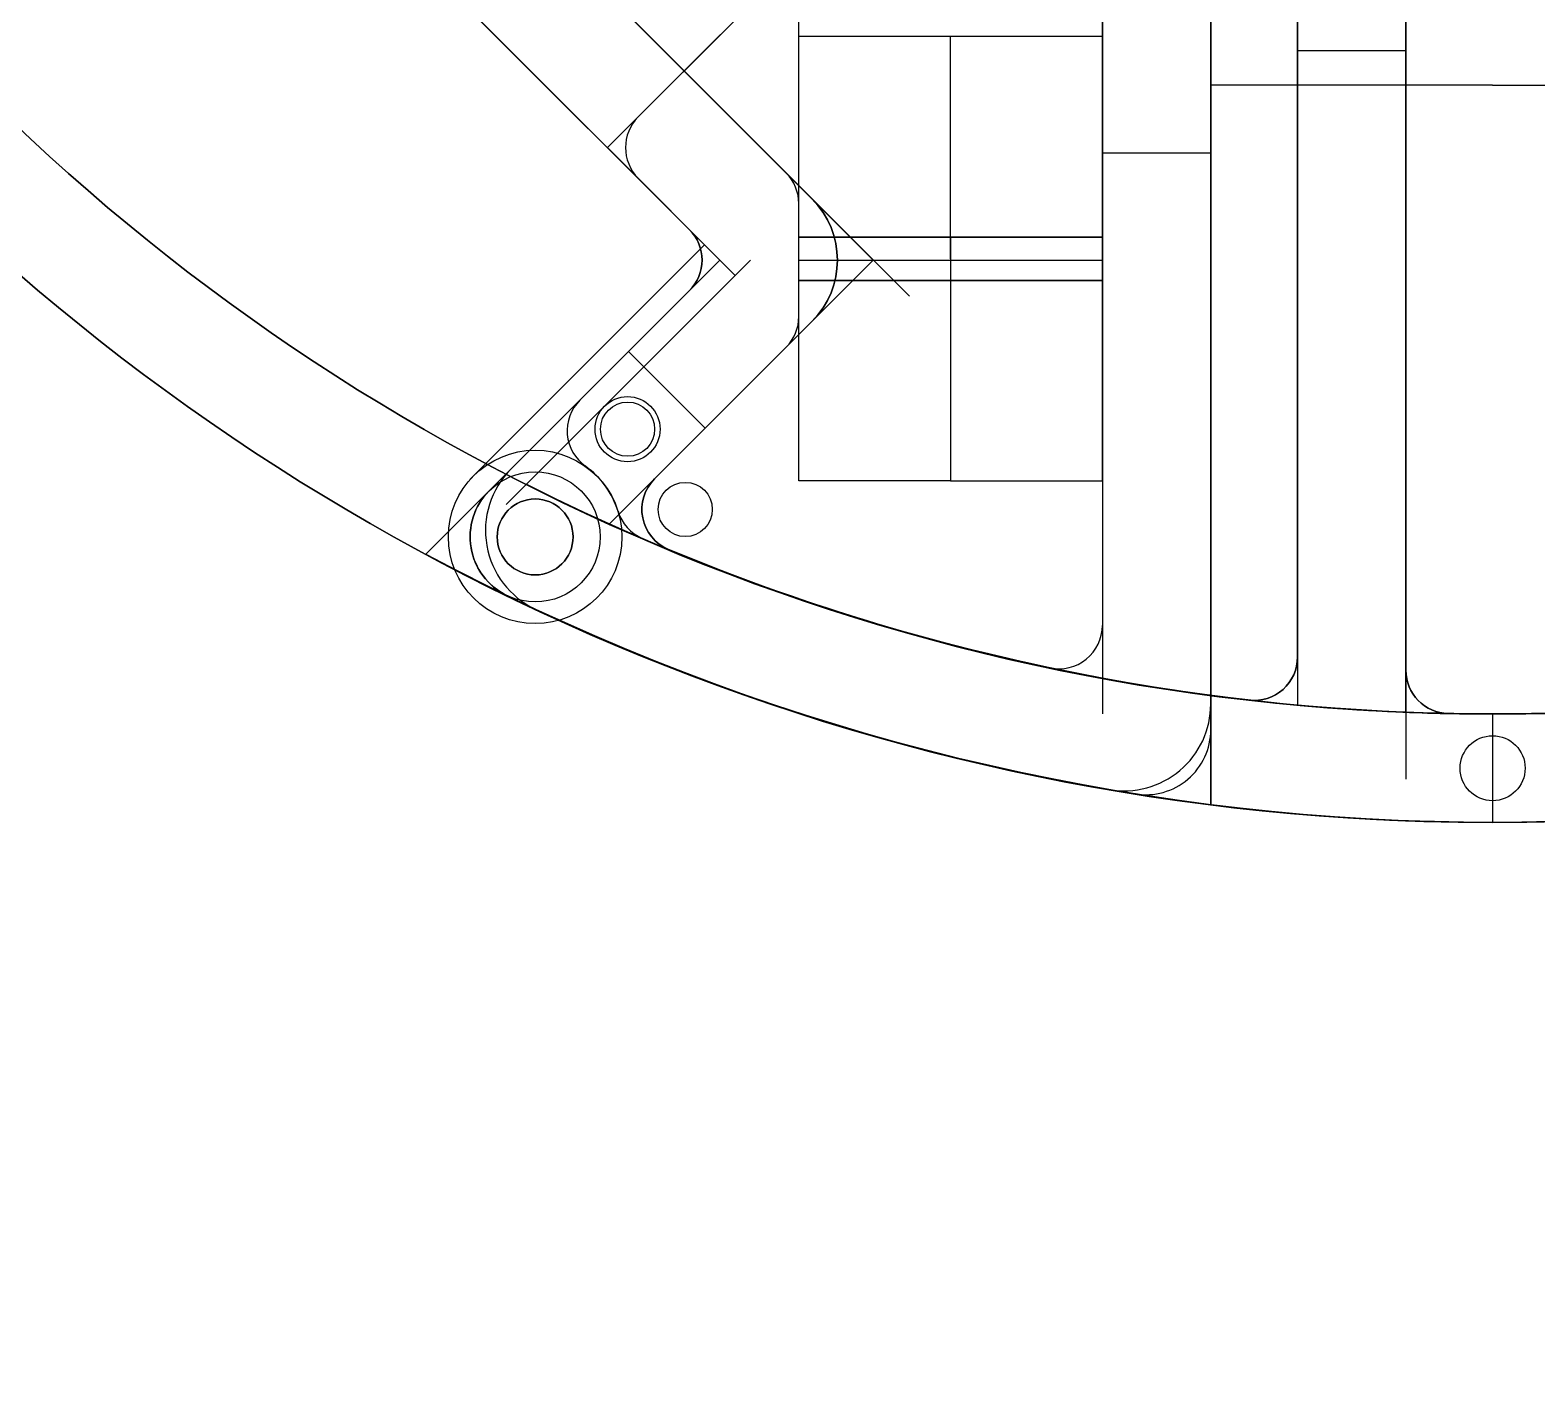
# Model space of a CAD drawing. Header units: centimetres. Extents: x -37.1 to 37.2, y -37.2 to 37.1.
# Drawn here: x -6.75 to 0.2, y -13 to -6.75 of the extents above; entities that cross this region are included whole.
import ezdxf

# ---------------------------------------------------------------- set-up
doc = ezdxf.new("R2010")
doc.units = ezdxf.units.CM
doc.header["$MEASUREMENT"] = 0
for name, color, linetype in [('IO基板 v3_Sketch1', 7, 'Continuous'), ('IO基板 v3_Sketch11', 7, 'Continuous'), ('IO基板 v3_Sketch12', 7, 'Continuous'), ('IO基板 v3_Sketch13', 7, 'Continuous'), ('IO基板 v3_Sketch14', 7, 'Continuous'), ('IO基板 v3_Sketch15', 7, 'Continuous'), ('IO基板 v3_Sketch17', 7, 'Continuous'), ('IO基板 v3_Sketch18', 7, 'Continuous'), ('IO基板 v3_Sketch19', 7, 'Continuous'), ('IO基板 v3_Sketch20', 7, 'Continuous'), ('IO基板 v3_Sketch21', 7, 'Continuous'), ('IO基板 v3_Sketch22', 7, 'Continuous'), ('IO基板 v3_Sketch24', 7, 'Continuous'), ('IO基板 v3_Sketch25', 7, 'Continuous'), ('IO基板 v3_Sketch26', 7, 'Continuous'), ('IO基板 v3_Sketch27', 7, 'Continuous'), ('IO基板 v3_Sketch28', 7, 'Continuous'), ('IO基板 v3_Sketch29', 7, 'Continuous'), ('IO基板 v3_Sketch30', 7, 'Continuous'), ('IO基板 v3_Sketch31', 7, 'Continuous'), ('IO基板 v3_Sketch32', 7, 'Continuous'), ('IO基板 v3_Sketch33', 7, 'Continuous'), ('IO基板 v3_Sketch34', 7, 'Continuous'), ('IO基板 v3_Sketch35', 7, 'Continuous'), ('IO基板 v3_Sketch36', 7, 'Continuous'), ('IO基板 v3_Sketch38', 7, 'Continuous'), ('IO基板 v3_Sketch39', 7, 'Continuous'), ('IO基板 v3_Sketch40', 7, 'Continuous'), ('IO基板 v3_Sketch41', 7, 'Continuous'), ('IO基板 v3_Sketch42', 7, 'Continuous'), ('IO基板 v3_Sketch43', 7, 'Continuous'), ('IO基板 v3_Sketch44', 7, 'Continuous'), ('IO基板 v3_Sketch45', 7, 'Continuous'), ('IO基板 v3_Sketch46', 7, 'Continuous'), ('IO基板 v3_Sketch47', 7, 'Continuous'), ('IO基板 v3_Sketch48', 7, 'Continuous'), ('IO基板 v3_Sketch49', 7, 'Continuous'), ('IO基板 v3_Sketch50', 7, 'Continuous'), ('IO基板 v3_Sketch51', 7, 'Continuous'), ('IO基板 v3_Sketch55', 7, 'Continuous'), ('IO基板 v3_Sketch56', 7, 'Continuous'), ('IO基板 v3_Sketch57', 7, 'Continuous'), ('IO基板 v3_Sketch58', 7, 'Continuous'), ('IO基板 v3_Sketch59', 7, 'Continuous'), ('IO基板 v3_Sketch60', 7, 'Continuous'), ('IO基板 v3_Sketch61', 7, 'Continuous'), ('IO基板 v3_Sketch62', 7, 'Continuous'), ('IO基板 v3_Sketch63', 7, 'Continuous'), ('IO基板 v3_Sketch64', 7, 'Continuous'), ('IO基板 v3_Sketch65', 7, 'Continuous'), ('IO基板 v3_Sketch66', 7, 'Continuous'), ('IO基板 v3_Sketch68', 7, 'Continuous'), ('IO基板 v3_Sketch69', 7, 'Continuous'), ('IO基板 v3_Sketch70', 7, 'Continuous'), ('IO基板 v3_Sketch71', 7, 'Continuous'), ('IO基板 v3_Sketch72', 7, 'Continuous')]:
    doc.layers.add(name, color=color, linetype=linetype)

msp = doc.modelspace()

# ---------------------------------------------------------------- linework, layer by layer
at = {"layer": 'IO基板 v3_Sketch1'}
msp.add_circle((0, 0), 10.4, dxfattribs=at)
at = {"layer": 'IO基板 v3_Sketch11'}
for p, q in [((-5.6851, -5.6851), (-3.5638, -7.8065)), ((-3.5638, -7.8065), (-4.92, -9.1626))]:
    msp.add_line(p, q, dxfattribs=at)
at = {"layer": 'IO基板 v3_Sketch11', "extrusion": (0, 0, -1)}
msp.add_circle((0, 0), 10.4, dxfattribs=at)
at = {"layer": 'IO基板 v3_Sketch12'}
for p, q in [((-7.8065, -3.5638, 0.3), (-3.5638, -7.8065, 0.3)), ((-3.5638, -7.8065, 0.3), (-4.92, -9.1626, 0.3))]:
    msp.add_line(p, q, dxfattribs=at)
msp.add_arc((0, 0, 0.3), 10.4, 241.76587, 298.23413, dxfattribs=at)
at = {"layer": 'IO基板 v3_Sketch13'}
for p, q in [((-7.8065, -3.5638, 0.3), (-3.5638, -7.8065, 0.3)), ((-3.5638, -7.8065, 0.3), (-4.92, -9.1626, 0.3))]:
    msp.add_line(p, q, dxfattribs=at)
msp.add_arc((0, 0, 0.3), 10.4, 241.76587, 298.23413, dxfattribs=at)
at = {"layer": 'IO基板 v3_Sketch14'}
for p, q in [((-7.8065, -3.5638, 0.3), (-3.5638, -7.8065, 0.3)), ((-3.5638, -7.8065, 0.3), (-4.92, -9.1626, 0.3))]:
    msp.add_line(p, q, dxfattribs=at)
msp.add_arc((0, 0, 0.3), 10.4, 241.76587, 298.23413, dxfattribs=at)
at = {"layer": 'IO基板 v3_Sketch15'}
for p, q in [((-7.8065, -3.5638, 0.3), (-3.5638, -7.8065, 0.3)), ((-3.5638, -7.8065, 0.3), (-4.92, -9.1626, 0.3))]:
    msp.add_line(p, q, dxfattribs=at)
msp.add_arc((0, 0, 0.3), 10.4, 241.76587, 298.23413, dxfattribs=at)
at = {"layer": 'IO基板 v3_Sketch17'}
for p, q in [((-7.8065, -3.5638, 0.3), (-3.5638, -7.8065, 0.3)), ((-3.5638, -7.8065, 0.3), (-4.92, -9.1626, 0.3))]:
    msp.add_line(p, q, dxfattribs=at)
msp.add_arc((0, 0, 0.3), 10.4, 241.76587, 298.23413, dxfattribs=at)
at = {"layer": 'IO基板 v3_Sketch18'}
for p, q in [((-7.8065, -3.5638, 0.3), (-3.5638, -7.8065, 0.3)), ((-3.5638, -7.8065, 0.3), (-4.92, -9.1626, 0.3))]:
    msp.add_line(p, q, dxfattribs=at)
msp.add_circle((0, 0, 0.3), 37.15, dxfattribs=at)
msp.add_arc((0, 0, 0.3), 10.4, 241.76587, 298.23413, dxfattribs=at)
at = {"layer": 'IO基板 v3_Sketch19'}
for p, q in [((-7.8065, -3.5638, 0.3), (-3.5638, -7.8065, 0.3)), ((-3.5638, -7.8065, 0.3), (-4.92, -9.1626, 0.3))]:
    msp.add_line(p, q, dxfattribs=at)
msp.add_arc((0, 0, 0.3), 10.4, 241.76587, 298.23413, dxfattribs=at)
at = {"layer": 'IO基板 v3_Sketch20'}
for p, q in [((-7.8065, -3.5638, 0.3), (-3.5638, -7.8065, 0.3)), ((-3.5638, -7.8065, 0.3), (-4.92, -9.1626, 0.3))]:
    msp.add_line(p, q, dxfattribs=at)
msp.add_arc((0, 0, 0.3), 10.4, 241.76587, 298.23413, dxfattribs=at)
at = {"layer": 'IO基板 v3_Sketch21'}
for p, q in [((-7.8065, -3.5638, 0.3), (-3.5638, -7.8065, 0.3)), ((-3.5638, -7.8065, 0.3), (-4.92, -9.1626, 0.3))]:
    msp.add_line(p, q, dxfattribs=at)
msp.add_arc((0, 0, 0.3), 10.4, 241.76587, 298.23413, dxfattribs=at)
at = {"layer": 'IO基板 v3_Sketch22'}
for p, q in [((-7.8065, -3.5638, 0.3), (-3.5638, -7.8065, 0.3)), ((-0.4, -6.5, 0.3), (-0.4, -10.2, 0.3)), ((-3.5638, -7.8065, 0.3), (-4.92, -9.1626, 0.3))]:
    msp.add_line(p, q, dxfattribs=at)
msp.add_circle((0, 0, 0.3), 9.9, dxfattribs=at)
msp.add_arc((0, 0, 0.3), 10.4, 241.76587, 298.23413, dxfattribs=at)
at = {"layer": 'IO基板 v3_Sketch24'}
for p, q in [((-7.8065, -3.5638, 0.3), (-3.5638, -7.8065, 0.3)), ((-0.4, -9.8919, 0.3), (-0.4, -4.4822, 0.3)), ((-3.5638, -7.8065, 0.3), (-4.92, -9.1626, 0.3))]:
    msp.add_line(p, q, dxfattribs=at)
for radius, start, end in [(10.4, 241.76587, 298.23413), (9.9, 267.68439, 272.31561)]:
    msp.add_arc((0, 0, 0.3), radius, start, end, dxfattribs=at)
at = {"layer": 'IO基板 v3_Sketch25'}
for p, q in [((-7.8065, -3.5638, 0.3), (-3.5638, -7.8065, 0.3)), ((-0.4, -9.8919, 0.3), (-0.4, -4.4822, 0.3)), ((-3.5638, -7.8065, 0.3), (-4.92, -9.1626, 0.3))]:
    msp.add_line(p, q, dxfattribs=at)
for radius, start, end in [(10.4, 241.76587, 298.23413), (9.9, 267.68439, 272.31561)]:
    msp.add_arc((0, 0, 0.3), radius, start, end, dxfattribs=at)
at = {"layer": 'IO基板 v3_Sketch26'}
for p, q in [((-7.8065, -3.5638, 0.3), (-3.5638, -7.8065, 0.3)), ((-0.4, -9.8919, 0.3), (-0.4, -4.4822, 0.3)), ((-3.5638, -7.8065, 0.3), (-4.92, -9.1626, 0.3))]:
    msp.add_line(p, q, dxfattribs=at)
for radius, start, end in [(10.4, 241.76587, 298.23413), (9.9, 267.68439, 272.31561)]:
    msp.add_arc((0, 0, 0.3), radius, start, end, dxfattribs=at)
at = {"layer": 'IO基板 v3_Sketch27'}
for p, q in [((-7.8065, -3.5638, 0.3), (-3.5638, -7.8065, 0.3)), ((-0.4, -9.8919, 0.3), (-0.4, -4.4822, 0.3)), ((-3.5638, -7.8065, 0.3), (-4.92, -9.1626, 0.3))]:
    msp.add_line(p, q, dxfattribs=at)
msp.add_circle((0, 0, 0.3), 9.9, dxfattribs=at)
for radius, start, end in [(10.4, 241.76587, 298.23413), (9.9, 267.68439, 272.31561)]:
    msp.add_arc((0, 0, 0.3), radius, start, end, dxfattribs=at)
at = {"layer": 'IO基板 v3_Sketch28'}
for p, q in [((-7.8065, -3.5638, 0.3), (-3.5638, -7.8065, 0.3)), ((-0.4, -9.8919, 0.3), (-0.4, -4.4822, 0.3)), ((-0.9, -6.8406, 0.3), (-0.9, -4.9183, 0.3)), ((-4.5007, -6.1624, 0.3), (-2.6904, -7.9728, 0.3)), ((-0.9, -6.8406, 0.3), (-0.9, -9.859, 0.3)), ((-0.4, -6.8406, 0.3), (-0.9, -6.8406, 0.3)), ((-3.5638, -7.8065, 0.3), (-4.92, -9.1626, 0.3)), ((-3.6318, -8.5816, 0.3), (-2.8567, -7.8065, 0.3)), ((-3.9854, -8.228, 0.3), (-3.6318, -8.5816, 0.3)), ((-3.6318, -8.5816, 0.3), (-4.0734, -9.0232, 0.3))]:
    msp.add_line(p, q, dxfattribs=at)
msp.add_circle((0, 0, 0.3), 9.9, dxfattribs=at)
for radius, start, end in [(10.4, 241.76587, 298.23413), (9.9, 267.68439, 272.31561)]:
    msp.add_arc((0, 0, 0.3), radius, start, end, dxfattribs=at)
at = {"layer": 'IO基板 v3_Sketch29'}
for p, q in [((-7.8065, -3.5638, 0.3), (-3.5638, -7.8065, 0.3)), ((-0.4, -9.8919, 0.3), (-0.4, -4.4822, 0.3)), ((-0.9, -4.9183, 0.3), (-0.9, -9.859, 0.3)), ((-2.8567, -7.8065, 0.3), (-4.1472, -6.516, 0.3)), ((-3.5638, -7.8065, 0.3), (-4.92, -9.1626, 0.3)), ((-4.0734, -9.0232, 0.3), (-2.8567, -7.8065, 0.3))]:
    msp.add_line(p, q, dxfattribs=at)
for radius, start, end in [(9.9, 245.70371, 264.78409), (10.4, 241.76587, 298.23413), (9.9, 267.68439, 272.31561)]:
    msp.add_arc((0, 0, 0.3), radius, start, end, dxfattribs=at)
at = {"layer": 'IO基板 v3_Sketch30'}
for p, q in [((-7.665, -3.7052, 0.3), (-3.7052, -7.665, 0.3)), ((-0.4, -9.6979, 0.3), (-0.4, -4.6615, 0.3)), ((-0.9, -5.0823, 0.3), (-0.9, -9.6374, 0.3)), ((-3.1396, -7.5236, 0.3), (-4.0058, -6.6574, 0.3)), ((-3.7052, -7.9479, 0.3), (-4.5285, -8.7711, 0.3)), ((-3.8655, -8.8152, 0.3), (-3.1396, -8.0893, 0.3))]:
    msp.add_line(p, q, dxfattribs=at)
for centre, radius, start, end in [((-3.4224, -7.8065, 0.3), 0.4, 315, 45), ((-3.8467, -7.8065, 0.3), 0.2, 315, 45), ((-4.2456, -9.054, 0.3), 0.4, 135, 244.87687), ((-3.7241, -8.9566, 0.3), 0.2, 135, 247.42311), ((0, 0, 0.3), 9.9, 247.42311, 263.48853), ((0, 0, 0.3), 10.4, 244.87687, 295.12313), ((-1.1, -9.6374, 0.3), 0.2, 263.48853, 0), ((-0.2, -9.6979, 0.3), 0.2, 180, 268.81856), ((0, 0, 0.3), 9.9, 268.81856, 271.18144)]:
    msp.add_arc(centre, radius, start, end, dxfattribs=at)
at = {"layer": 'IO基板 v3_Sketch31'}
for p, q in [((-7.665, -3.7052, 0.3), (-3.7052, -7.665, 0.3)), ((-0.4, -9.6979, 0.3), (-0.4, -4.6615, 0.3)), ((-0.9, -5.0823, 0.3), (-0.9, -9.6374, 0.3)), ((-3.1396, -7.5236, 0.3), (-4.0058, -6.6574, 0.3)), ((-3.7052, -7.9479, 0.3), (-4.6285, -8.8711, 0.3)), ((-3.8655, -8.8152, 0.3), (-3.1396, -8.0893, 0.3))]:
    msp.add_line(p, q, dxfattribs=at)
msp.add_circle((-4.4164, -9.0833, 0.3), 0.175, dxfattribs=at)
for centre, radius, start, end in [((-3.4224, -7.8065, 0.3), 0.4, 315, 45), ((-3.8467, -7.8065, 0.3), 0.2, 315, 45), ((-3.7241, -8.9566, 0.3), 0.2, 135, 247.42311), ((-4.4164, -9.0833, 0.3), 0.3, 135, 244.07058), ((0, 0, 0.3), 9.9, 247.42311, 263.48853), ((0, 0, 0.3), 10.4, 244.07058, 295.92942), ((-1.1, -9.6374, 0.3), 0.2, 263.48853, 0), ((-0.2, -9.6979, 0.3), 0.2, 180, 268.81856), ((0, 0, 0.3), 9.9, 268.81856, 271.18144)]:
    msp.add_arc(centre, radius, start, end, dxfattribs=at)
at = {"layer": 'IO基板 v3_Sketch32'}
for p, q in [((-7.665, -3.7052, 0.3), (-3.7052, -7.665, 0.3)), ((-0.4, -9.6979, 0.3), (-0.4, -4.6615, 0.3)), ((-0.9, -5.0823, 0.3), (-0.9, -9.6374, 0.3)), ((-3.1396, -7.5236, 0.3), (-4.0058, -6.6574, 0.3)), ((-3.7052, -7.9479, 0.3), (-4.6285, -8.8711, 0.3)), ((-3.8655, -8.8152, 0.3), (-3.1396, -8.0893, 0.3)), ((0, -9.9, 0.3), (0, -10.4, 0.3))]:
    msp.add_line(p, q, dxfattribs=at)
for centre, radius in [((-4.4164, -9.0833, 0.3), 0.175), ((0, -10.15, 0.3), 0.15)]:
    msp.add_circle(centre, radius, dxfattribs=at)
for centre, radius, start, end in [((-3.4224, -7.8065, 0.3), 0.4, 315, 45), ((-3.8467, -7.8065, 0.3), 0.2, 315, 45), ((-3.7241, -8.9566, 0.3), 0.2, 135, 247.42311), ((-4.4164, -9.0833, 0.3), 0.3, 135, 244.07058), ((0, 0, 0.3), 9.9, 247.42311, 263.48853), ((0, 0, 0.3), 10.4, 244.07058, 295.92942), ((-1.1, -9.6374, 0.3), 0.2, 263.48853, 0), ((-0.2, -9.6979, 0.3), 0.2, 180, 268.81856), ((0, 0, 0.3), 9.9, 268.81856, 271.18144)]:
    msp.add_arc(centre, radius, start, end, dxfattribs=at)
at = {"layer": 'IO基板 v3_Sketch33'}
for p, q in [((-7.665, -3.7052, 0.3), (-3.7052, -7.665, 0.3)), ((-0.4, -9.6979, 0.3), (-0.4, -4.6615, 0.3)), ((-0.9, -5.0823, 0.3), (-0.9, -9.6374, 0.3)), ((-3.1396, -7.5236, 0.3), (-4.1472, -6.516, 0.3)), ((-3.7052, -7.9479, 0.3), (-4.6285, -8.8711, 0.3)), ((-3.8655, -8.8152, 0.3), (-3.1396, -8.0893, 0.3))]:
    msp.add_line(p, q, dxfattribs=at)
for centre, radius in [((-4.4164, -9.0833, 0.3), 0.175), ((0, -10.15, 0.3), 0.15)]:
    msp.add_circle(centre, radius, dxfattribs=at)
for centre, radius, start, end in [((-3.4224, -7.8065, 0.3), 0.4, 315, 45), ((-3.8467, -7.8065, 0.3), 0.2, 315, 45), ((-3.7241, -8.9566, 0.3), 0.2, 135, 247.42311), ((-4.4164, -9.0833, 0.3), 0.3, 135, 244.07058), ((0, 0, 0.3), 9.9, 247.42311, 263.48853), ((0, 0, 0.3), 10.4, 244.07058, 295.92942), ((-1.1, -9.6374, 0.3), 0.2, 263.48853, 0), ((-0.2, -9.6979, 0.3), 0.2, 180, 268.81856), ((0, 0, 0.3), 9.9, 268.81856, 271.18144)]:
    msp.add_arc(centre, radius, start, end, dxfattribs=at)
at = {"layer": 'IO基板 v3_Sketch34'}
for p, q in [((-7.665, -3.7052, 0.3), (-3.7052, -7.665, 0.3)), ((-0.4, -9.6979, 0.3), (-0.4, -4.6615, 0.3)), ((-0.9, -5.0823, 0.3), (-0.9, -9.6374, 0.3)), ((-3.1396, -7.5236, 0.3), (-3.9174, -6.7458, 0.3)), ((-3.7052, -7.9479, 0.3), (-4.6285, -8.8711, 0.3)), ((-3.8655, -8.8152, 0.3), (-3.1396, -8.0893, 0.3))]:
    msp.add_line(p, q, dxfattribs=at)
for centre, radius in [((-4.4164, -9.0833, 0.3), 0.175), ((0, -10.15, 0.3), 0.15)]:
    msp.add_circle(centre, radius, dxfattribs=at)
for centre, radius, start, end in [((-3.4224, -7.8065, 0.3), 0.4, 315, 45), ((-3.8467, -7.8065, 0.3), 0.2, 315, 45), ((-3.7241, -8.9566, 0.3), 0.2, 135, 247.42311), ((-4.4164, -9.0833, 0.3), 0.3, 135, 244.07058), ((0, 0, 0.3), 9.9, 247.42311, 263.48853), ((0, 0, 0.3), 10.4, 244.07058, 295.92942), ((-1.1, -9.6374, 0.3), 0.2, 263.48853, 0), ((-0.2, -9.6979, 0.3), 0.2, 180, 268.81856), ((0, 0, 0.3), 9.9, 268.81856, 271.18144)]:
    msp.add_arc(centre, radius, start, end, dxfattribs=at)
at = {"layer": 'IO基板 v3_Sketch35'}
for p, q in [((-7.665, -3.7052, 0.3), (-3.7052, -7.665, 0.3)), ((-0.4, -9.6979, 0.3), (-0.4, -4.6615, 0.3)), ((-0.9, -5.0823, 0.3), (-0.9, -9.6374, 0.3)), ((-3.1396, -7.5236, 0.3), (-3.9174, -6.7458, 0.3)), ((-3.7052, -7.9479, 0.3), (-4.6285, -8.8711, 0.3)), ((-3.8655, -8.8152, 0.3), (-3.1396, -8.0893, 0.3))]:
    msp.add_line(p, q, dxfattribs=at)
for centre, radius in [((-4.4164, -9.0833, 0.3), 0.175), ((0, -10.15, 0.3), 0.15)]:
    msp.add_circle(centre, radius, dxfattribs=at)
for centre, radius, start, end in [((-3.4224, -7.8065, 0.3), 0.4, 315, 45), ((-3.8467, -7.8065, 0.3), 0.2, 315, 45), ((-3.7241, -8.9566, 0.3), 0.2, 135, 247.42311), ((-4.4164, -9.0833, 0.3), 0.3, 135, 244.07058), ((0, 0, 0.3), 9.9, 247.42311, 263.48853), ((0, 0, 0.3), 10.4, 244.07058, 295.92942), ((-1.1, -9.6374, 0.3), 0.2, 263.48853, 0), ((-0.2, -9.6979, 0.3), 0.2, 180, 268.81856), ((0, 0, 0.3), 9.9, 268.81856, 271.18144)]:
    msp.add_arc(centre, radius, start, end, dxfattribs=at)
at = {"layer": 'IO基板 v3_Sketch36'}
for p, q in [((-7.665, -3.7052, 0.3), (-3.7052, -7.665, 0.3)), ((-0.4, -9.6979, 0.3), (-0.4, -4.6615, 0.3)), ((-0.9, -5.0823, 0.3), (-0.9, -9.6374, 0.3)), ((-3.1396, -7.5236, 0.3), (-3.9174, -6.7458, 0.3)), ((-3.7052, -7.9479, 0.3), (-4.6285, -8.8711, 0.3)), ((-3.8655, -8.8152, 0.3), (-3.1396, -8.0893, 0.3))]:
    msp.add_line(p, q, dxfattribs=at)
msp.add_circle((-4.4164, -9.0833, 0.3), 0.175, dxfattribs=at)
for centre, radius, start, end in [((-3.4224, -7.8065, 0.3), 0.4, 315, 45), ((-3.8467, -7.8065, 0.3), 0.2, 315, 45), ((-3.7241, -8.9566, 0.3), 0.2, 135, 247.42311), ((-4.4164, -9.0833, 0.3), 0.3, 135, 244.07058), ((0, 0, 0.3), 9.9, 247.42311, 263.48853), ((0, 0, 0.3), 10.4, 244.07058, 295.92942), ((-1.1, -9.6374, 0.3), 0.2, 263.48853, 0), ((-0.2, -9.6979, 0.3), 0.2, 180, 268.81856), ((0, 0, 0.3), 9.9, 268.81856, 271.18144)]:
    msp.add_arc(centre, radius, start, end, dxfattribs=at)
at = {"layer": 'IO基板 v3_Sketch38'}
for p, q in [((-3.7052, -7.665, 0.15), (-7.665, -3.7052, 0.15)), ((-0.4, -4.6615, 0.15), (-0.4, -9.6979, 0.15)), ((-0.9, -9.6374, 0.15), (-0.9, -5.0823, 0.15)), ((-3.9174, -6.7458, 0.15), (-3.1396, -7.5236, 0.15)), ((-4.6285, -8.8711, 0.15), (-3.7052, -7.9479, 0.15)), ((-3.1396, -8.0893, 0.15), (-3.8655, -8.8152, 0.15))]:
    msp.add_line(p, q, dxfattribs=at)
at = {"layer": 'IO基板 v3_Sketch38', "extrusion": (-1e-16, 0, -1)}
msp.add_circle((4.4164, -9.0833, -0.15), 0.175, dxfattribs=at)
for centre, radius, start, end in [((3.4224, -7.8065, -0.15), 0.4, 135, 225), ((3.8467, -7.8065, -0.15), 0.2, 135, 225), ((3.7241, -8.9566, -0.15), 0.2, 292.57689, 45), ((4.4164, -9.0833, -0.15), 0.3, 295.92942, 45), ((0, 0, -0.15), 9.9, 276.51147, 292.57689), ((0, 0, -0.15), 10.4, 244.07058, 295.92942), ((1.1, -9.6374, -0.15), 0.2, 180, 276.51147), ((0.2, -9.6979, -0.15), 0.2, 271.18144, 0), ((0, 0, -0.15), 9.9, 268.81856, 271.18144)]:
    msp.add_arc(centre, radius, start, end, dxfattribs=at)
at = {"layer": 'IO基板 v3_Sketch39'}
for p, q in [((-7.665, -3.7052, 0.3), (-3.7052, -7.665, 0.3)), ((-0.4, -9.6979, 0.3), (-0.4, -4.6615, 0.3)), ((-0.9, -5.0823, 0.3), (-0.9, -9.6374, 0.3)), ((-3.1396, -7.5236, 0.3), (-3.9174, -6.7458, 0.3)), ((-3.7052, -7.9479, 0.3), (-4.6285, -8.8711, 0.3)), ((-3.8655, -8.8152, 0.3), (-3.1396, -8.0893, 0.3))]:
    msp.add_line(p, q, dxfattribs=at)
msp.add_circle((-4.4164, -9.0833, 0.3), 0.175, dxfattribs=at)
for centre, radius, start, end in [((-3.4224, -7.8065, 0.3), 0.4, 315, 45), ((-3.8467, -7.8065, 0.3), 0.2, 315, 45), ((-3.7241, -8.9566, 0.3), 0.2, 135, 247.42311), ((-4.4164, -9.0833, 0.3), 0.3, 135, 244.07058), ((0, 0, 0.3), 9.9, 247.42311, 263.48853), ((0, 0, 0.3), 10.4, 244.07058, 295.92942), ((-1.1, -9.6374, 0.3), 0.2, 263.48853, 0), ((-0.2, -9.6979, 0.3), 0.2, 180, 268.81856), ((0, 0, 0.3), 9.9, 268.81856, 271.18144)]:
    msp.add_arc(centre, radius, start, end, dxfattribs=at)
at = {"layer": 'IO基板 v3_Sketch40'}
for p, q in [((-1.3, -7, 0.3), (-1.3, -1.7, 0.3)), ((-7.665, -3.7052, 0.3), (-3.7052, -7.665, 0.3)), ((-0.4, -9.6979, 0.3), (-0.4, -4.6615, 0.3)), ((-0.9, -5.0823, 0.3), (-0.9, -9.6374, 0.3)), ((-3.1396, -7.5236, 0.3), (-3.9174, -6.7458, 0.3)), ((-1.3, -7, 0.3), (-1.3, -10.3184, 0.3)), ((0, -7, 0.3), (-1.3, -7, 0.3)), ((0, -7, 0.3), (1.3, -7, 0.3)), ((-3.7052, -7.9479, 0.3), (-4.6285, -8.8711, 0.3)), ((-3.8655, -8.8152, 0.3), (-3.1396, -8.0893, 0.3))]:
    msp.add_line(p, q, dxfattribs=at)
msp.add_circle((-4.4164, -9.0833, 0.3), 0.175, dxfattribs=at)
for centre, radius, start, end in [((-3.4224, -7.8065, 0.3), 0.4, 315, 45), ((-3.8467, -7.8065, 0.3), 0.2, 315, 45), ((-3.7241, -8.9566, 0.3), 0.2, 135, 247.42311), ((-4.4164, -9.0833, 0.3), 0.3, 135, 244.07058), ((0, 0, 0.3), 9.9, 247.42311, 263.48853), ((0, 0, 0.3), 10.4, 244.07058, 295.92942), ((-1.1, -9.6374, 0.3), 0.2, 263.48853, 0), ((-0.2, -9.6979, 0.3), 0.2, 180, 268.81856), ((0, 0, 0.3), 9.9, 268.81856, 271.18144)]:
    msp.add_arc(centre, radius, start, end, dxfattribs=at)
at = {"layer": 'IO基板 v3_Sketch41'}
for p, q in [((-7.665, -3.7052, 0.3), (-3.7052, -7.665, 0.3)), ((-1.3, -4.3081, 0.3), (-1.3, -10.3184, 0.3)), ((-1.8, -7.3133, 0.3), (-1.8, -4.6648, 0.3)), ((-3.1396, -7.5236, 0.3), (-3.9174, -6.7458, 0.3)), ((-1.8, -7.3133, 0.3), (-1.8, -9.9, 0.3)), ((-1.3, -7.3133, 0.3), (-1.8, -7.3133, 0.3)), ((-3.7052, -7.9479, 0.3), (-4.6285, -8.8711, 0.3)), ((-3.8655, -8.8152, 0.3), (-3.1396, -8.0893, 0.3)), ((-1.3, -10.3184, 0.3), (-1.3, -9.8143, 0.3))]:
    msp.add_line(p, q, dxfattribs=at)
msp.add_circle((-4.4164, -9.0833, 0.3), 0.175, dxfattribs=at)
for centre, radius, start, end in [((-3.4224, -7.8065, 0.3), 0.4, 315, 45), ((-3.8467, -7.8065, 0.3), 0.2, 315, 45), ((-3.7241, -8.9566, 0.3), 0.2, 135, 247.42311), ((-4.4164, -9.0833, 0.3), 0.3, 135, 244.07058), ((0, 0, 0.3), 9.9, 247.42311, 262.45452), ((0, 0, 0.3), 10.4, 244.07058, 262.81924)]:
    msp.add_arc(centre, radius, start, end, dxfattribs=at)
at = {"layer": 'IO基板 v3_Sketch42'}
for p, q in [((-7.665, -3.7052, 0.3), (-3.7052, -7.665, 0.3)), ((-1.3, -10.3184, 0.3), (-1.3, -4.3081, 0.3)), ((-1.8, -4.6648, 0.3), (-1.8, -9.735, 0.3)), ((-3.1396, -7.5236, 0.3), (-3.9174, -6.7458, 0.3)), ((-3.7052, -7.9479, 0.3), (-4.6285, -8.8711, 0.3)), ((-3.8655, -8.8152, 0.3), (-3.1396, -8.0893, 0.3))]:
    msp.add_line(p, q, dxfattribs=at)
msp.add_circle((-4.4164, -9.0833, 0.3), 0.175, dxfattribs=at)
for centre, radius, start, end in [((-3.4224, -7.8065, 0.3), 0.4, 315, 45), ((-3.8467, -7.8065, 0.3), 0.2, 315, 45), ((-3.7241, -8.9566, 0.3), 0.2, 135, 247.42311), ((-4.4164, -9.0833, 0.3), 0.3, 135, 244.07058), ((0, 0, 0.3), 9.9, 247.42311, 259.52432), ((0, 0, 0.3), 10.4, 244.07058, 262.81924)]:
    msp.add_arc(centre, radius, start, end, dxfattribs=at)
at = {"layer": 'IO基板 v3_Sketch43'}
for p, q in [((-7.665, -3.7052, 0.3), (-3.7052, -7.665, 0.3)), ((-1.3, -10.3184, 0.3), (-1.3, -4.3081, 0.3)), ((-1.8, -4.6648, 0.3), (-1.8, -9.735, 0.3)), ((-3.1396, -7.5236, 0.3), (-3.9174, -6.7458, 0.3)), ((-3.7052, -7.9479, 0.3), (-4.6285, -8.8711, 0.3)), ((-3.8655, -8.8152, 0.3), (-3.1396, -8.0893, 0.3))]:
    msp.add_line(p, q, dxfattribs=at)
for centre, radius in [((0, 0, 0.3), 9.9), ((-4.4164, -9.0833, 0.3), 0.175)]:
    msp.add_circle(centre, radius, dxfattribs=at)
for centre, radius, start, end in [((-3.4224, -7.8065, 0.3), 0.4, 315, 45), ((-3.8467, -7.8065, 0.3), 0.2, 315, 45), ((-3.7241, -8.9566, 0.3), 0.2, 135, 247.42311), ((-4.4164, -9.0833, 0.3), 0.3, 135, 244.07058), ((0, 0, 0.3), 9.9, 247.42311, 259.52432), ((0, 0, 0.3), 10.4, 244.07058, 262.81924)]:
    msp.add_arc(centre, radius, start, end, dxfattribs=at)
at = {"layer": 'IO基板 v3_Sketch44'}
for p, q in [((-7.665, -3.7052, 0.3), (-3.7052, -7.665, 0.3)), ((-1.3, -10.3184, 0.3), (-1.3, -4.3081, 0.3)), ((-1.8, -4.6648, 0.3), (-1.8, -9.735, 0.3)), ((-3.1396, -7.5236, 0.3), (-3.9174, -6.7458, 0.3)), ((-3.7052, -7.9479, 0.3), (-4.6285, -8.8711, 0.3)), ((-3.8655, -8.8152, 0.3), (-3.1396, -8.0893, 0.3))]:
    msp.add_line(p, q, dxfattribs=at)
msp.add_circle((-4.4164, -9.0833, 0.3), 0.175, dxfattribs=at)
for centre, radius, start, end in [((-3.4224, -7.8065, 0.3), 0.4, 315, 45), ((-3.8467, -7.8065, 0.3), 0.2, 315, 45), ((-3.7241, -8.9566, 0.3), 0.2, 135, 247.42311), ((-4.4164, -9.0833, 0.3), 0.3, 135, 244.07058), ((0, 0, 0.3), 9.9, 247.42311, 259.52432), ((0, 0, 0.3), 10.4, 244.07058, 262.81924)]:
    msp.add_arc(centre, radius, start, end, dxfattribs=at)
at = {"layer": 'IO基板 v3_Sketch45'}
for p, q in [((-7.665, -3.7052, 0.3), (-3.7052, -7.665, 0.3)), ((-1.3, -10.3184, 0.3), (-1.3, -4.3081, 0.3)), ((-1.8, -4.6648, 0.3), (-1.8, -9.735, 0.3)), ((-3.1396, -7.5236, 0.3), (-3.9174, -6.7458, 0.3)), ((-3.7052, -7.9479, 0.3), (-4.6285, -8.8711, 0.3)), ((-3.8655, -8.8152, 0.3), (-3.1396, -8.0893, 0.3))]:
    msp.add_line(p, q, dxfattribs=at)
msp.add_circle((-4.4164, -9.0833, 0.3), 0.175, dxfattribs=at)
for centre, radius, start, end in [((-3.4224, -7.8065, 0.3), 0.4, 315, 45), ((-3.8467, -7.8065, 0.3), 0.2, 315, 45), ((-3.7241, -8.9566, 0.3), 0.2, 135, 247.42311), ((-4.4164, -9.0833, 0.3), 0.3, 135, 244.07058), ((0, 0, 0.3), 9.9, 247.42311, 259.52432), ((0, 0, 0.3), 10.4, 244.07058, 262.81924)]:
    msp.add_arc(centre, radius, start, end, dxfattribs=at)
at = {"layer": 'IO基板 v3_Sketch46'}
for p, q in [((-7.665, -3.7052, 0.3), (-3.7052, -7.665, 0.3)), ((-1.3, -10.3184, 0.3), (-1.3, -4.3081, 0.3)), ((-1.8, -4.6648, 0.3), (-1.8, -9.735, 0.3)), ((-3.1396, -7.5236, 0.3), (-3.9174, -6.7458, 0.3)), ((-3.7052, -7.9479, 0.3), (-4.6285, -8.8711, 0.3)), ((-3.8655, -8.8152, 0.3), (-3.1396, -8.0893, 0.3))]:
    msp.add_line(p, q, dxfattribs=at)
msp.add_circle((-4.4164, -9.0833, 0.3), 0.175, dxfattribs=at)
for centre, radius, start, end in [((-3.4224, -7.8065, 0.3), 0.4, 315, 45), ((-3.8467, -7.8065, 0.3), 0.2, 315, 45), ((-3.7241, -8.9566, 0.3), 0.2, 135, 247.42311), ((-4.4164, -9.0833, 0.3), 0.3, 135, 244.07058), ((0, 0, 0.3), 9.9, 247.42311, 259.52432), ((0, 0, 0.3), 10.4, 244.07058, 262.81924)]:
    msp.add_arc(centre, radius, start, end, dxfattribs=at)
at = {"layer": 'IO基板 v3_Sketch47'}
for p, q in [((-7.665, -3.7052, 0.3), (-3.7052, -7.665, 0.3)), ((-1.8, -4.1243, 0.3), (-1.8, -9.735, 0.3)), ((-1.3, -10.3184, 0.3), (-1.3, -4.3081, 0.3)), ((-3.1396, -7.5236, 0.3), (-3.9174, -6.7458, 0.3)), ((-3.7052, -7.9479, 0.3), (-4.6285, -8.8711, 0.3)), ((-3.8655, -8.8152, 0.3), (-3.1396, -8.0893, 0.3))]:
    msp.add_line(p, q, dxfattribs=at)
msp.add_circle((-4.4164, -9.0833, 0.3), 0.175, dxfattribs=at)
for centre, radius, start, end in [((-3.4224, -7.8065, 0.3), 0.4, 315, 45), ((-3.8467, -7.8065, 0.3), 0.2, 315, 45), ((-3.7241, -8.9566, 0.3), 0.2, 135, 247.42311), ((-4.4164, -9.0833, 0.3), 0.3, 135, 244.07058), ((0, 0, 0.3), 9.9, 247.42311, 259.52432), ((0, 0, 0.3), 10.4, 244.07058, 262.81924)]:
    msp.add_arc(centre, radius, start, end, dxfattribs=at)
at = {"layer": 'IO基板 v3_Sketch48'}
for p, q in [((-7.665, -3.7052, 0.3), (-3.7052, -7.665, 0.3)), ((-1.8, -4.1243, 0.3), (-1.8, -9.735, 0.3)), ((-1.3, -10.3184, 0.3), (-1.3, -4.3081, 0.3)), ((-3.1396, -7.5236, 0.3), (-3.9174, -6.7458, 0.3)), ((-3.7052, -7.9479, 0.3), (-4.6285, -8.8711, 0.3)), ((-3.8655, -8.8152, 0.3), (-3.1396, -8.0893, 0.3))]:
    msp.add_line(p, q, dxfattribs=at)
msp.add_circle((-4.4164, -9.0833, 0.3), 0.175, dxfattribs=at)
for centre, radius, start, end in [((-3.4224, -7.8065, 0.3), 0.4, 315, 45), ((-3.8467, -7.8065, 0.3), 0.2, 315, 45), ((-3.7241, -8.9566, 0.3), 0.2, 135, 247.42311), ((-4.4164, -9.0833, 0.3), 0.3, 135, 244.07058), ((0, 0, 0.3), 9.9, 247.42311, 259.52432), ((0, 0, 0.3), 10.4, 244.07058, 262.81924)]:
    msp.add_arc(centre, radius, start, end, dxfattribs=at)
at = {"layer": 'IO基板 v3_Sketch49'}
for p, q in [((-7.665, -3.7052, 0.3), (-3.7052, -7.665, 0.3)), ((-1.8, -4.1243, 0.3), (-1.8, -9.735, 0.3)), ((-1.3, -10.3184, 0.3), (-1.3, -4.3081, 0.3)), ((-3.1396, -7.5236, 0.3), (-3.9174, -6.7458, 0.3)), ((-3.7052, -7.9479, 0.3), (-4.6285, -8.8711, 0.3)), ((-3.8655, -8.8152, 0.3), (-3.1396, -8.0893, 0.3))]:
    msp.add_line(p, q, dxfattribs=at)
msp.add_circle((-4.4164, -9.0833, 0.3), 0.175, dxfattribs=at)
for centre, radius, start, end in [((-3.4224, -7.8065, 0.3), 0.4, 315, 45), ((-3.8467, -7.8065, 0.3), 0.2, 315, 45), ((-3.7241, -8.9566, 0.3), 0.2, 135, 247.42311), ((-4.4164, -9.0833, 0.3), 0.3, 135, 244.07058), ((0, 0, 0.3), 9.9, 247.42311, 259.52432), ((0, 0, 0.3), 10.4, 244.07058, 262.81924)]:
    msp.add_arc(centre, radius, start, end, dxfattribs=at)
at = {"layer": 'IO基板 v3_Sketch50'}
for p, q in [((-7.665, -3.7052, 0.3), (-3.7052, -7.665, 0.3)), ((-1.8, -4.1243, 0.3), (-1.8, -9.735, 0.3)), ((-1.3, -10.3184, 0.3), (-1.3, -4.3081, 0.3)), ((-3.1396, -7.5236, 0.3), (-3.9174, -6.7458, 0.3)), ((-3.7052, -7.9479, 0.3), (-4.6285, -8.8711, 0.3)), ((-3.8655, -8.8152, 0.3), (-3.1396, -8.0893, 0.3))]:
    msp.add_line(p, q, dxfattribs=at)
msp.add_circle((-4.4164, -9.0833, 0.3), 0.175, dxfattribs=at)
for centre, radius, start, end in [((-3.4224, -7.8065, 0.3), 0.4, 315, 45), ((-3.8467, -7.8065, 0.3), 0.2, 315, 45), ((-3.7241, -8.9566, 0.3), 0.2, 135, 247.42311), ((-4.4164, -9.0833, 0.3), 0.3, 135, 244.07058), ((0, 0, 0.3), 9.9, 247.42311, 259.52432), ((0, 0, 0.3), 10.4, 244.07058, 262.81924)]:
    msp.add_arc(centre, radius, start, end, dxfattribs=at)
at = {"layer": 'IO基板 v3_Sketch51'}
for p, q in [((-7.665, -3.7052, 0.3), (-3.7052, -7.665, 0.3)), ((-1.8, -4.1243, 0.3), (-1.8, -9.735, 0.3)), ((-1.3, -10.3184, 0.3), (-1.3, -4.3081, 0.3)), ((-3.1396, -7.5236, 0.3), (-3.9174, -6.7458, 0.3)), ((-3.7052, -7.9479, 0.3), (-4.6285, -8.8711, 0.3)), ((-3.8655, -8.8152, 0.3), (-3.1396, -8.0893, 0.3))]:
    msp.add_line(p, q, dxfattribs=at)
msp.add_circle((-4.4164, -9.0833, 0.3), 0.175, dxfattribs=at)
for centre, radius, start, end in [((-3.4224, -7.8065, 0.3), 0.4, 315, 45), ((-3.8467, -7.8065, 0.3), 0.2, 315, 45), ((-3.7241, -8.9566, 0.3), 0.2, 135, 247.42311), ((-4.4164, -9.0833, 0.3), 0.3, 135, 244.07058), ((0, 0, 0.3), 9.9, 247.42311, 259.52432), ((0, 0, 0.3), 10.4, 244.07058, 262.81924)]:
    msp.add_arc(centre, radius, start, end, dxfattribs=at)
at = {"layer": 'IO基板 v3_Sketch55'}
for p, q in [((-7.665, -3.7052, 0.3), (-3.7052, -7.665, 0.3)), ((-1.8, -4.1243, 0.3), (-1.8, -9.735, 0.3)), ((-1.3, -10.3184, 0.3), (-1.3, -4.3081, 0.3)), ((-3.1396, -7.5236, 0.3), (-3.9174, -6.7458, 0.3)), ((-3.7052, -7.9479, 0.3), (-4.6285, -8.8711, 0.3)), ((-3.8655, -8.8152, 0.3), (-3.1396, -8.0893, 0.3))]:
    msp.add_line(p, q, dxfattribs=at)
msp.add_circle((-4.4164, -9.0833, 0.3), 0.175, dxfattribs=at)
for centre, radius, start, end in [((-3.4224, -7.8065, 0.3), 0.4, 315, 45), ((-3.8467, -7.8065, 0.3), 0.2, 315, 45), ((-3.7241, -8.9566, 0.3), 0.2, 135, 247.42311), ((-4.4164, -9.0833, 0.3), 0.3, 135, 244.07058), ((0, 0, 0.3), 9.9, 247.42311, 259.52432), ((0, 0, 0.3), 10.4, 244.07058, 262.81924)]:
    msp.add_arc(centre, radius, start, end, dxfattribs=at)
at = {"layer": 'IO基板 v3_Sketch56'}
for p, q in [((-1.8, -1.2, 0.3), (-1.8, -9.4916, 0.3)), ((-1.3, -9.9725, 0.3), (-1.3, -1.9, 0.3)), ((-7.665, -3.7052, 0.3), (-3.7052, -7.665, 0.3)), ((-3.1396, -7.5236, 0.3), (-3.9174, -6.7458, 0.3)), ((-3.7052, -7.9479, 0.3), (-4.6285, -8.8711, 0.3)), ((-3.8655, -8.8152, 0.3), (-3.1396, -8.0893, 0.3))]:
    msp.add_line(p, q, dxfattribs=at)
msp.add_circle((-4.4164, -9.0833, 0.3), 0.175, dxfattribs=at)
for centre, radius, start, end in [((-3.4224, -7.8065, 0.3), 0.4, 315, 45), ((-3.8467, -7.8065, 0.3), 0.2, 315, 45), ((-3.7241, -8.9566, 0.3), 0.2, 135, 247.42311), ((-4.4164, -9.0833, 0.3), 0.3, 135, 244.07058), ((0, 0, 0.3), 9.9, 247.42311, 258.10109), ((0, 0, 0.3), 10.4, 244.07058, 260.88504), ((-2, -9.4916, 0.3), 0.2, 258.10109, 0), ((-1.6, -9.9725, 0.3), 0.3, 260.88504, 0)]:
    msp.add_arc(centre, radius, start, end, dxfattribs=at)
at = {"layer": 'IO基板 v3_Sketch57'}
for p, q in [((-1.8, -1.2, 0.3), (-1.8, -9.4916, 0.3)), ((-1.3, -9.8544, 0.3), (-1.3, -1.9, 0.3)), ((-7.665, -3.7052, 0.3), (-3.7052, -7.665, 0.3)), ((-3.1396, -7.5236, 0.3), (-3.9174, -6.7458, 0.3)), ((-3.7052, -7.9479, 0.3), (-4.6285, -8.8711, 0.3)), ((-3.8655, -8.8152, 0.3), (-3.1396, -8.0893, 0.3))]:
    msp.add_line(p, q, dxfattribs=at)
msp.add_circle((-4.4164, -9.0833, 0.3), 0.175, dxfattribs=at)
for centre, radius, start, end in [((-3.4224, -7.8065, 0.3), 0.4, 315, 45), ((-3.8467, -7.8065, 0.3), 0.2, 315, 45), ((-3.7241, -8.9566, 0.3), 0.2, 135, 247.42311), ((-4.4164, -9.0833, 0.3), 0.3, 135, 244.07058), ((0, 0, 0.3), 9.9, 247.42311, 258.10109), ((0, 0, 0.3), 10.4, 244.07058, 260.21218), ((-2, -9.4916, 0.3), 0.2, 258.10109, 0), ((-1.7, -9.8544, 0.3), 0.4, 260.21218, 360)]:
    msp.add_arc(centre, radius, start, end, dxfattribs=at)
at = {"layer": 'IO基板 v3_Sketch58'}
for p, q in [((-1.8, -1.2, 0.3), (-1.8, -9.4916, 0.3)), ((-1.3, -9.8544, 0.3), (-1.3, -1.9, 0.3)), ((-7.665, -3.7052, 0.3), (-3.7052, -7.665, 0.3)), ((-3.1396, -7.5236, 0.3), (-3.9174, -6.7458, 0.3)), ((-3.7052, -7.9479, 0.3), (-4.6285, -8.8711, 0.3)), ((-3.8655, -8.8152, 0.3), (-3.1396, -8.0893, 0.3))]:
    msp.add_line(p, q, dxfattribs=at)
msp.add_circle((-4.4164, -9.0833, 0.3), 0.175, dxfattribs=at)
for centre, radius, start, end in [((-3.4224, -7.8065, 0.3), 0.4, 315, 45), ((-3.8467, -7.8065, 0.3), 0.2, 315, 45), ((-3.7241, -8.9566, 0.3), 0.2, 135, 247.42311), ((-4.4164, -9.0833, 0.3), 0.3, 135, 244.07058), ((0, 0, 0.3), 9.9, 247.42311, 258.10109), ((0, 0, 0.3), 10.4, 244.07058, 260.21218), ((-2, -9.4916, 0.3), 0.2, 258.10109, 0), ((-1.7, -9.8544, 0.3), 0.4, 260.21218, 360)]:
    msp.add_arc(centre, radius, start, end, dxfattribs=at)
at = {"layer": 'IO基板 v3_Sketch59'}
for p, q in [((-1.3, -9.8544, 0.3), (-1.3, -1.9, 0.3)), ((-7.665, -3.7052, 0.3), (-3.7052, -7.665, 0.3)), ((-1.8, -3.7678, 0.3), (-1.8, -9.4916, 0.3)), ((-3.1396, -7.5236, 0.3), (-3.9174, -6.7458, 0.3)), ((-3.7052, -7.9479, 0.3), (-4.6285, -8.8711, 0.3)), ((-3.8655, -8.8152, 0.3), (-3.1396, -8.0893, 0.3))]:
    msp.add_line(p, q, dxfattribs=at)
for centre, radius in [((0, 0, 0.3), 9.9), ((-4.4164, -9.0833, 0.3), 0.175)]:
    msp.add_circle(centre, radius, dxfattribs=at)
for centre, radius, start, end in [((-3.4224, -7.8065, 0.3), 0.4, 315, 45), ((-3.8467, -7.8065, 0.3), 0.2, 315, 45), ((-3.7241, -8.9566, 0.3), 0.2, 135, 247.42311), ((-4.4164, -9.0833, 0.3), 0.3, 135, 244.07058), ((0, 0, 0.3), 9.9, 247.42311, 258.10109), ((0, 0, 0.3), 10.4, 244.07058, 260.21218), ((-2, -9.4916, 0.3), 0.2, 258.10109, 0), ((-1.7, -9.8544, 0.3), 0.4, 260.21218, 360)]:
    msp.add_arc(centre, radius, start, end, dxfattribs=at)
at = {"layer": 'IO基板 v3_Sketch60'}
for p, q in [((-3.9174, -6.7458, 0.46), (-3.1396, -7.5236, 0.46)), ((-3.1396, -8.0893, 0.46), (-3.8655, -8.8152, 0.46))]:
    msp.add_line(p, q, dxfattribs=at)
for centre, radius, start, end in [((-3.4224, -7.8065, 0.46), 0.4, 315, 45), ((-3.7241, -8.9566, 0.46), 0.2, 135, 247.42311), ((0, 0, 0.46), 9.9, 247.42311, 292.57689)]:
    msp.add_arc(centre, radius, start, end, dxfattribs=at)
at = {"layer": 'IO基板 v3_Sketch61'}
for p, q in [((-3.9174, -6.7458, 0.46), (-3.1396, -7.5236, 0.46)), ((-3.1396, -8.0893, 0.46), (-3.8655, -8.8152, 0.46))]:
    msp.add_line(p, q, dxfattribs=at)
msp.add_circle((-3.7241, -8.9566, 0.46), 0.125, dxfattribs=at)
for centre, radius, start, end in [((-3.4224, -7.8065, 0.46), 0.4, 315, 45), ((-3.7241, -8.9566, 0.46), 0.2, 135, 247.42311), ((0, 0, 0.46), 9.9, 247.42311, 292.57689)]:
    msp.add_arc(centre, radius, start, end, dxfattribs=at)
at = {"layer": 'IO基板 v3_Sketch62'}
for p, q in [((-3.9174, -6.7458, 0.46), (-3.1396, -7.5236, 0.46)), ((-3.1396, -8.0893, 0.46), (-3.8655, -8.8152, 0.46))]:
    msp.add_line(p, q, dxfattribs=at)
msp.add_circle((-3.7241, -8.9566, 0.46), 0.125, dxfattribs=at)
for centre, radius, start, end in [((-3.4224, -7.8065, 0.46), 0.4, 315, 45), ((-3.7241, -8.9566, 0.46), 0.2, 135, 247.42311), ((0, 0, 0.46), 9.9, 247.42311, 292.57689)]:
    msp.add_arc(centre, radius, start, end, dxfattribs=at)
at = {"layer": 'IO基板 v3_Sketch63'}
for p, q in [((-3.9174, -6.7458, 0.46), (-3.1396, -7.5236, 0.46)), ((-3.1396, -8.0893, 0.46), (-3.8655, -8.8152, 0.46))]:
    msp.add_line(p, q, dxfattribs=at)
for centre, radius in [((0, 0, 0.46), 9.9), ((-3.7241, -8.9566, 0.46), 0.125)]:
    msp.add_circle(centre, radius, dxfattribs=at)
for centre, radius, start, end in [((-3.4224, -7.8065, 0.46), 0.4, 315, 45), ((-3.7241, -8.9566, 0.46), 0.2, 135, 247.42311), ((0, 0, 0.46), 9.9, 247.42311, 292.57689)]:
    msp.add_arc(centre, radius, start, end, dxfattribs=at)
at = {"layer": 'IO基板 v3_Sketch64'}
for p, q in [((-3.1396, -7.5236, 0.3), (-3.9174, -6.7458, 0.3)), ((-3.8655, -8.8152, 0.3), (-3.1396, -8.0893, 0.3))]:
    msp.add_line(p, q, dxfattribs=at)
at = {"layer": 'IO基板 v3_Sketch64', "extrusion": (-1e-16, 0, -1)}
msp.add_circle((0, 0, -0.3), 9.9, dxfattribs=at)
for centre, radius, start, end in [((3.4224, -7.8065, -0.3), 0.4, 135, 225), ((3.7241, -8.9566, -0.3), 0.2, 292.57689, 45), ((0, 0, -0.3), 9.9, 247.42311, 292.57689)]:
    msp.add_arc(centre, radius, start, end, dxfattribs=at)
at = {"layer": 'IO基板 v3_Sketch65'}
for p, q in [((-1.7997, -5.005, 0.46), (-4.0825, -7.2878, 0.46)), ((-3.9174, -6.7458, 0.46), (-3.1396, -7.5236, 0.46)), ((-3.1396, -8.0893, 0.46), (-3.8655, -8.8152, 0.46))]:
    msp.add_line(p, q, dxfattribs=at)
for centre, radius, start, end in [((-3.4224, -7.8065, 0.46), 0.4, 315, 45), ((-3.7241, -8.9566, 0.46), 0.2, 135, 247.42311), ((0, 0, 0.46), 9.9, 247.42311, 292.57689)]:
    msp.add_arc(centre, radius, start, end, dxfattribs=at)
at = {"layer": 'IO基板 v3_Sketch66'}
for p, q in [((-1.8581, -5.0634, 1.46), (-3.7289, -6.9342, 1.46)), ((-3.7289, -6.9342, 1.46), (-4.0825, -7.2878, 1.46)), ((-3.7289, -6.9342, 1.46), (-3.1396, -7.5236, 1.46)), ((-4.0825, -7.2878, 1.46), (-3.4931, -7.8772, 1.46)), ((-3.4224, -7.8065, 1.46), (-4.55, -8.9341, 1.46)), ((-3.1396, -8.0893, 1.46), (-3.8655, -8.8152, 1.46))]:
    msp.add_line(p, q, dxfattribs=at)
msp.add_circle((0, 0, 1.46), 9.9, dxfattribs=at)
for centre, radius, start, end in [((-3.4224, -7.8065, 1.46), 0.4, 315, 45), ((-3.7241, -8.9566, 1.46), 0.2, 135, 247.42311), ((0, 0, 1.46), 9.9, 247.42311, 292.57689)]:
    msp.add_arc(centre, radius, start, end, dxfattribs=at)
at = {"layer": 'IO基板 v3_Sketch68'}
for p, q in [((-1.8581, -5.0634, 1.46), (-4.0825, -7.2878, 1.46)), ((-4.0825, -7.2878, 1.46), (-3.4931, -7.8772, 1.46)), ((-3.6345, -7.7357, 1.46), (-4.7159, -8.8172, 1.46)), ((-3.4931, -7.8772, 1.46), (-3.6345, -7.7357, 1.46)), ((-3.5638, -7.8065, 1.46), (-4.7159, -8.9586, 1.46)), ((-3.4931, -7.8772, 1.46), (-3.5638, -7.8065, 1.46)), ((-3.4931, -7.8772, 1.46), (-4.4563, -8.8403, 1.46))]:
    msp.add_line(p, q, dxfattribs=at)
msp.add_circle((0, 0, 1.46), 9.9, dxfattribs=at)
msp.add_arc((0, 0, 1.46), 9.9, 243.24804, 296.75196, dxfattribs=at)
at = {"layer": 'IO基板 v3_Sketch69'}
for p, q in [((-1.3, -9.8544, 0.3), (-1.3, -1.9, 0.3)), ((-7.665, -3.7052, 0.3), (-3.7052, -7.665, 0.3)), ((-1.8, -3.7678, 0.3), (-1.8, -9.4916, 0.3)), ((-3.1396, -7.5236, 0.3), (-3.9174, -6.7458, 0.3)), ((-3.7052, -7.9479, 0.3), (-4.6285, -8.8711, 0.3)), ((-3.8655, -8.8152, 0.3), (-3.1396, -8.0893, 0.3))]:
    msp.add_line(p, q, dxfattribs=at)
for centre, radius in [((-3.9901, -8.5863, 0.3), 0.15), ((-4.4164, -9.0833, 0.3), 0.4), ((-4.4164, -9.0833, 0.3), 0.3), ((-4.4164, -9.0833, 0.3), 0.175)]:
    msp.add_circle(centre, radius, dxfattribs=at)
for centre, radius, start, end in [((-3.4224, -7.8065, 0.3), 0.4, 315, 45), ((-3.8467, -7.8065, 0.3), 0.2, 315, 45), ((-3.7241, -8.9566, 0.3), 0.2, 135, 247.42311), ((-4.4164, -9.0833, 0.3), 0.3, 135, 244.07058), ((0, 0, 0.3), 9.9, 247.42311, 258.10109), ((0, 0, 0.3), 10.4, 244.07058, 260.21218), ((-2, -9.4916, 0.3), 0.2, 258.10109, 0), ((-1.7, -9.8544, 0.3), 0.4, 260.21218, 360)]:
    msp.add_arc(centre, radius, start, end, dxfattribs=at)
at = {"layer": 'IO基板 v3_Sketch70'}
for p, q in [((-1.8581, -5.0634, 1.46), (-3.9411, -7.1464, 1.46)), ((-3.9411, -7.4292, 1.46), (-3.7052, -7.665, 1.46)), ((-3.7052, -7.9479, 1.46), (-4.2102, -8.4528, 1.46))]:
    msp.add_line(p, q, dxfattribs=at)
msp.add_circle((-3.9901, -8.5863, 1.46), 0.15, dxfattribs=at)
for centre, radius, start, end in [((-3.7996, -7.2878, 1.46), 0.2, 135, 225), ((-3.8467, -7.8065, 1.46), 0.2, 315, 45), ((-4.0687, -8.5942, 1.46), 0.2, 135, 234.59407), ((-4.4164, -9.0833, 1.46), 0.4, 17.16231, 54.59407), ((-3.8431, -8.9062, 1.46), 0.2, 197.16231, 246.65956), ((0, 0, 1.46), 9.9, 246.65956, 293.34044)]:
    msp.add_arc(centre, radius, start, end, dxfattribs=at)
at = {"layer": 'IO基板 v3_Sketch71'}
for p, q in [((-1.3, -9.8544, 0.3), (-1.3, -1.9, 0.3)), ((-7.665, -3.7052, 0.3), (-3.7052, -7.665, 0.3)), ((-1.8, -3.7678, 0.3), (-1.8, -9.4916, 0.3)), ((-3.2586, -7.4046, 0.3), (-3.9174, -6.7458, 0.3)), ((-3.2, -8.0669, 0.3), (-3.2, -7.546, 0.3)), ((-3.2, -7.9, 0.3), (-3.2, -7.7, 0.3)), ((-1.8, -7.7, 0.3), (-3.2, -7.7, 0.3)), ((-1.8, -7.8065, 0.3), (-1.8, -7.7, 0.3)), ((-1.8, -7.9, 0.3), (-1.8, -7.7, 0.3)), ((-3.2, -7.8065, 0.3), (-1.8, -7.8065, 0.3)), ((-3.2, -7.9, 0.3), (-1.8, -7.9, 0.3)), ((-3.7052, -7.9479, 0.3), (-4.6285, -8.8711, 0.3)), ((-3.8655, -8.8152, 0.3), (-3.2586, -8.2083, 0.3))]:
    msp.add_line(p, q, dxfattribs=at)
for centre, radius in [((-3.9901, -8.5863, 0.3), 0.125), ((-4.4164, -9.0833, 0.3), 0.175)]:
    msp.add_circle(centre, radius, dxfattribs=at)
for centre, radius, start, end in [((-3.4, -7.546, 0.3), 0.2, 0, 45), ((-3.8467, -7.8065, 0.3), 0.2, 315, 45), ((-3.4, -8.0669, 0.3), 0.2, 315, 360), ((-3.7241, -8.9566, 0.3), 0.2, 135, 247.42311), ((-4.4164, -9.0833, 0.3), 0.3, 135, 244.07058), ((0, 0, 0.3), 9.9, 247.42311, 258.10109), ((0, 0, 0.3), 10.4, 244.07058, 260.21218), ((-2, -9.4916, 0.3), 0.2, 258.10109, 0), ((-1.7, -9.8544, 0.3), 0.4, 260.21218, 360)]:
    msp.add_arc(centre, radius, start, end, dxfattribs=at)
at = {"layer": 'IO基板 v3_Sketch72'}
for p, q in [((-1.8581, -5.0634, 1.46), (-3.9411, -7.1464, 1.46)), ((-3.2, -7.8, 1.46), (-3.2, -6.7, 1.46)), ((-2.5, -6.775, 1.46), (-3.2, -6.775, 1.46)), ((-2.5, -7.8, 1.46), (-2.5, -6.775, 1.46)), ((-1.8, -6.775, 1.46), (-2.5, -6.775, 1.46)), ((-1.8, -7.8, 1.46), (-1.8, -6.775, 1.46)), ((-3.9411, -7.4292, 1.46), (-3.7052, -7.665, 1.46)), ((-3.2, -7.9, 1.46), (-3.2, -7.7, 1.46)), ((-3.2, -7.7, 1.46), (-1.8, -7.7, 1.46)), ((-2.5, -7.7, 1.46), (-2.5, -7.8, 1.46)), ((-1.8, -7.7, 1.46), (-1.8, -7.9, 1.46)), ((-3.2, -8.825, 1.46), (-3.2, -7.8, 1.46)), ((-2.5, -7.8, 1.46), (-2.5, -8.825, 1.46)), ((-1.8, -8.825, 1.46), (-1.8, -7.8, 1.46)), ((-1.8, -7.9, 1.46), (-3.2, -7.9, 1.46)), ((-3.7052, -7.9479, 1.46), (-4.2102, -8.4528, 1.46)), ((-2.5, -8.825, 1.46), (-3.2, -8.825, 1.46)), ((-2.5, -8.825, 1.46), (-1.8, -8.825, 1.46))]:
    msp.add_line(p, q, dxfattribs=at)
msp.add_circle((-3.9901, -8.5863, 1.46), 0.15, dxfattribs=at)
for centre, radius, start, end in [((-3.7996, -7.2878, 1.46), 0.2, 135, 225), ((-3.8467, -7.8065, 1.46), 0.2, 315, 45), ((-4.0687, -8.5942, 1.46), 0.2, 135, 234.59407), ((-4.4164, -9.0833, 1.46), 0.4, 17.16231, 54.59407), ((-3.8431, -8.9062, 1.46), 0.2, 197.16231, 246.65956), ((0, 0, 1.46), 9.9, 246.65956, 293.34044)]:
    msp.add_arc(centre, radius, start, end, dxfattribs=at)

doc.saveas('drawing.dxf')
